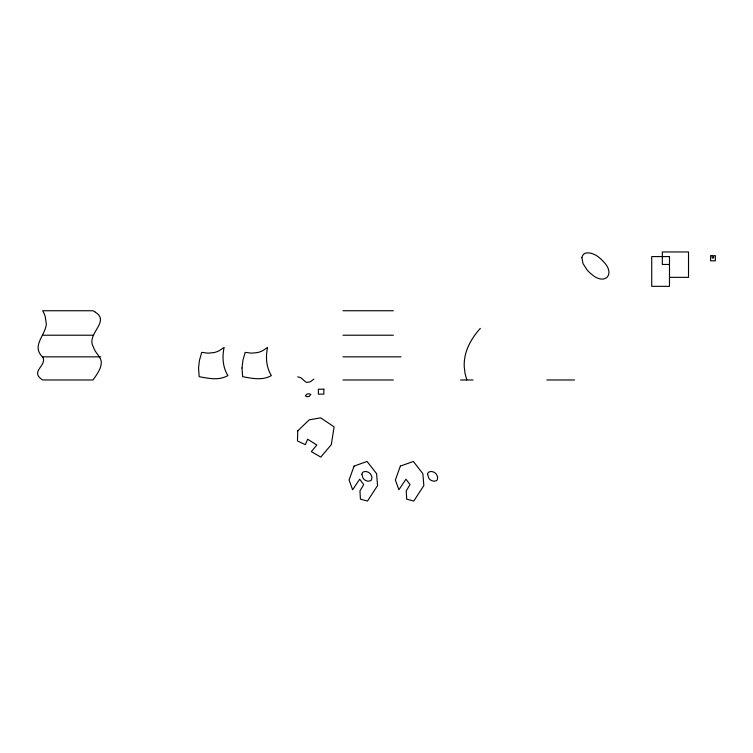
<?xml version="1.0" encoding="UTF-8"?>
<svg xmlns="http://www.w3.org/2000/svg" width="753" height="753" viewBox="0 0 753 753"><rect width="100%" height="100%" fill="white"/><g stroke="black" fill="none" stroke-linecap="round" stroke-linejoin="round"><path stroke-width="1.13" d="M95.358 312.241C110.747 321.578 85.626 334.163 93.428 347.058C94.887 352.357 99.838 355.821 101.231 361.092C101.881 368.236 96.836 374.392 93.052 379.973L42.657 379.973C29.32 371.54 47.006 366.024 42.94 357.355C31.522 346.653 43.749 337.005 46.102 325.889A18.449 18.43 78.6 0 0 46.291 323.621L45.208 316.533A27.899 27.899 0 0 0 42.657 310.744L93.052 310.744A28.52 25.075 42.8 0 1 95.396 312.184M480.32 328.383C473.016 336.497 466.954 346.164 464.93 357.026A43.137 43.137 0 0 0 464.243 366.786L465.025 373.356L466.804 379.973M313.888 379.117L310.255 381.846L307.017 382.373A4.537 4.537 0 0 1 305.624 381.912L300.805 377.667L297.727 376.839M669.483 264.463L662.329 264.463L662.329 251.954L688.515 251.954L688.515 277.358L669.483 277.358M342.954 310.744L393.358 310.744M42.657 335.217L93.052 335.217M342.954 335.217L393.358 335.217M42.657 356.847L100.723 356.847M342.954 356.847L401.02 356.847M342.954 379.973L393.358 379.973M460.535 379.973L473.063 379.973M546.838 379.973L574.567 379.973M198.538 367.991L199.178 376.669C208.562 378.448 219.114 380.698 227.886 375.596C222.737 367.238 222.013 356.847 224.149 347.425L219.236 350.691A22.854 22.854 0 0 1 213.861 352.602L208.026 353.157L201.71 352.366L199.46 360.367L198.538 367.991M241.995 367.991L242.635 376.669C252.02 378.448 262.562 380.698 271.344 375.596C266.195 367.238 265.47 356.847 267.597 347.425L262.693 350.691A22.854 22.854 0 0 1 257.319 352.602L251.474 353.157L245.167 352.366L242.918 360.367L241.995 367.991M297.764 430.867L297.454 440.947L305.341 444.665L307.657 439.234L316.815 444.995L311.365 451.612L320.778 457.109L331.301 444.647L334.097 426.866L320.665 417.84L309.219 419.845L297.764 430.867M581.853 257.601L583.029 263.654L587.227 270.12A31.522 31.522 0 0 0 591.642 274.299C604.791 285.989 615.945 274.186 603.53 261.724A31.522 31.522 0 0 0 599.115 257.545C594.861 253.62 583.641 249.205 581.853 257.601M361.854 474.305L363.059 478.23A7.869 7.869 0 0 0 365.403 480.358L367.963 481.252L370.608 480.706A3.04 3.04 0 0 0 371.624 479.586L371.926 476.894L370.796 474.437A7.869 7.869 0 0 0 368.443 472.31L365.892 471.416L363.238 471.962A3.04 3.04 0 0 0 362.221 473.082L361.854 474.305M427.582 474.305L428.796 478.23A7.869 7.869 0 0 0 431.14 480.358L433.69 481.252L436.345 480.706A3.04 3.04 0 0 0 437.361 479.586L437.653 476.894L436.524 474.437A7.869 7.869 0 0 0 434.18 472.31L431.629 471.416L428.975 471.962A3.04 3.04 0 0 0 427.958 473.082L427.582 474.305M305.539 395.551L306.019 396.483L307.826 396.699A5.233 5.233 0 0 0 309.276 396.285L310.81 394.44L308.532 393.687A5.233 5.233 0 0 0 307.083 394.101L305.539 395.551M354.07 466.098L349.072 480.028L352.611 489.751L359.689 479.219L363.727 484.584L359.962 490.881L360.414 499.164L367.502 501.046L377.564 485.553L376.585 473.693L367.088 461.457L354.07 466.098M400.361 466.098L395.363 480.028L398.902 489.751L405.971 479.219L410.018 484.584L406.244 490.881L406.695 499.164L413.792 501.046L423.845 485.553L422.866 473.693L413.378 461.457L400.361 466.098M712.197 255.644L710.597 255.644L710.597 260.82L715.35 260.82L715.35 255.644L713.628 255.644L713.628 257.997L712.197 257.997L712.197 255.644M669.483 256.575L651.721 256.575L651.721 286.347L669.483 286.347L669.483 256.575M323.837 389.197L318.387 389.197L318.387 394.13L323.837 394.13L323.837 389.197"/></g></svg>
